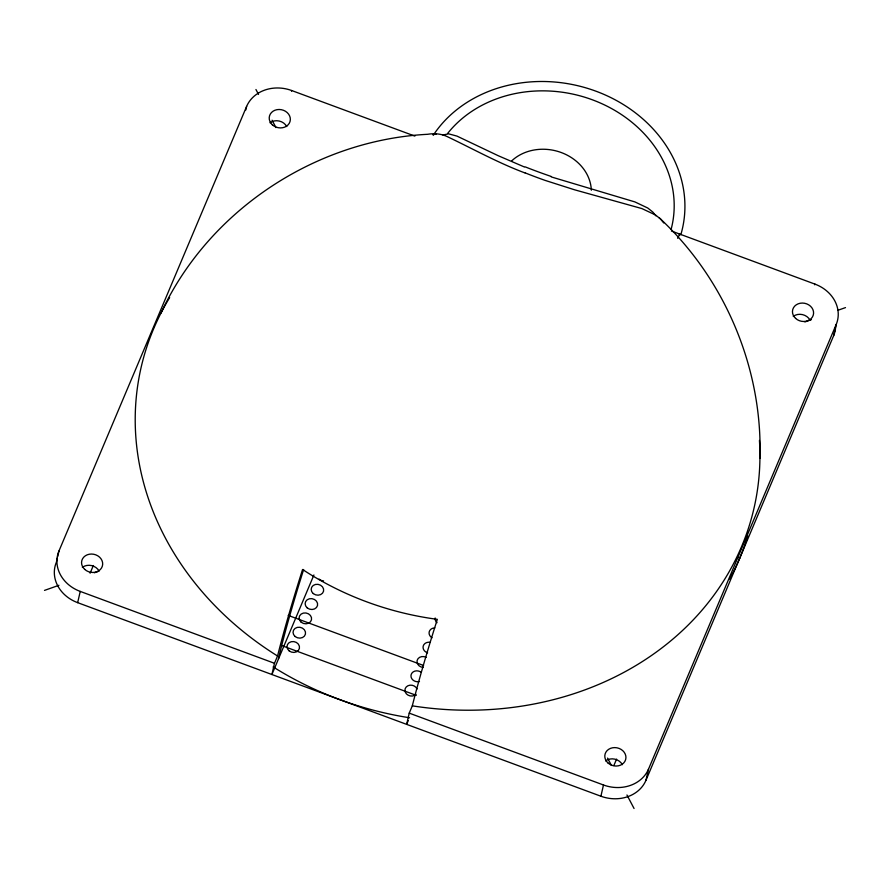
<?xml version="1.0" encoding="UTF-8"?>
<svg xmlns="http://www.w3.org/2000/svg" width="890" height="890" viewBox="0 0 890 890"><rect width="100%" height="100%" fill="white"/><g stroke="black" fill="none" stroke-linecap="round" stroke-linejoin="round"><path stroke-width="1.33" d="M57.361 558.008L56.393 562.224A35.455 30.46 12.9 0 0 77.664 602.663L600.906 796.227A35.455 30.46 12.9 0 0 645.951 780.33L833.607 335.775L836.177 324.539A35.455 30.46 12.9 0 0 814.917 284.099L671.416 231.011M57.683 556.606L58.963 550.988L246.619 106.433A35.455 30.46 12.9 0 1 291.675 90.524L414.874 136.103M77.664 602.663L80.234 591.416A35.455 30.46 12.9 0 1 58.963 550.988M245.818 109.948L246.141 108.536M246.296 107.835L246.619 106.433M291.508 91.236L291.675 90.524M408.276 720.544L406.663 724.371L409.233 713.135L412.315 705.848A306.883 23.496 -69.7 0 1 434.02 629.853L437.324 619.34A281.518 241.813 12.9 0 1 302.567 569.489L299.262 580.002A306.883 23.496 -69.7 0 0 277.558 655.997L274.476 663.284L271.906 674.52L313.914 574.985M679.471 234.749L679.626 234.048A135.102 116.045 12.9 0 1 677.702 238.331M600.906 796.227L603.476 784.991A35.455 30.46 12.9 0 0 648.532 769.082L836.177 324.539M645.951 780.33L648.532 769.082M814.751 284.8L814.917 284.099M303.624 569.5L298.628 585.609A295.769 22.651 -69.7 0 0 278.425 659.056M90.09 573.205L93.339 565.517M613.877 765.5L616.581 759.092M160.901 313.224C208.405 210.685 314.96 140.164 427.578 134.301C434.409 133.155 441.451 133.722 447.681 136.826C473.335 149.064 498.255 162.937 524.933 172.927M442.92 135.002L448.527 133.823L456.948 136.092L498.255 155.728L524.499 167.02M432.829 134.779L436.356 133.889M44.5 590.393L58.918 585.297M94.318 572.804L98.245 571.413M804.86 321.957L811.413 319.644M837.635 310.376L845.5 307.606M551.244 176.91L634.915 201.919L647.787 208.037L652.837 212.065L655.908 215.847M738.522 557.585L739.779 558.052M288.215 615.413L423.596 665.498M280.884 645.272L416.253 695.346M80.234 591.416L274.476 663.284M409.233 713.135L603.476 784.991M663.74 222.956L660.58 219.029L655.496 214.957L641.868 208.571L574.439 189.759L545.203 180.425A86.653 13.906 19.6 0 1 525.122 172.871M659.056 217.616C724.938 278.704 762.864 368.471 759.927 458.339M255.942 89.501L258.523 94.418M272.095 120.228L275.978 127.604M607.558 758.102L611.441 765.478M626.949 794.981L634.058 808.498M835.654 324.55A35.455 30.46 12.9 0 1 833.607 335.775M82.358 567.342A10.636 9.134 12.9 0 1 99.113 571.113M270.004 122.787A10.636 9.134 12.9 0 1 286.758 126.569M793.257 316.362A10.636 9.134 12.9 0 1 810.011 320.133M605.601 760.906A10.636 9.134 12.9 0 1 622.355 764.688M437.012 622.7A6.308 5.418 12.9 0 1 435.166 617.983M432.017 637.785A6.308 5.418 12.9 0 1 429.247 631.722A6.308 5.418 12.9 0 1 434.81 627.895M427.612 652.826A6.308 5.418 12.9 0 1 423.162 646.229A6.308 5.418 12.9 0 1 430.115 642.313M423.34 667.433A6.308 5.418 12.9 0 1 417.165 660.347A6.308 5.418 12.9 0 1 426.188 657.332M419.479 681.506A6.308 5.418 12.9 0 1 411.836 678.77A6.308 5.418 12.9 0 1 413.171 671.906A6.308 5.418 12.9 0 1 421.259 672.362M415.964 694.4A6.308 5.418 12.9 0 1 406.396 693.855A6.308 5.418 12.9 0 1 407.976 685.734A6.308 5.418 12.9 0 1 417.021 688.971M323.548 580.881A6.308 5.418 12.9 0 1 319.098 579.078M511.795 160.79A45.746 39.294 12.9 0 1 561.256 152.535A45.746 39.294 12.9 0 1 591.338 190.215M747.823 535.958A315.227 270.771 12.9 0 1 729.655 579.078M409.578 717.763A315.227 270.771 12.9 0 1 273.152 666.922M433.419 135.002A135.102 116.045 12.9 0 1 600.294 92.872A135.102 116.045 12.9 0 1 680.783 234.871M447.592 133.489A124.288 106.767 12.9 0 1 599.237 102.539A124.288 106.767 12.9 0 1 671.071 229.52M551.088 176.42A77.92 10.569 19.6 0 1 525.278 166.908M759.437 440.416A314.426 270.082 12.9 0 1 412.315 705.848M277.558 655.997A314.426 270.082 12.9 0 1 169.645 297.605M295.146 636.517A6.308 5.418 12.9 0 0 305.437 634.114A6.308 5.418 12.9 0 0 297.327 627.383A6.308 5.418 12.9 0 0 295.146 636.517M301.187 622.199A6.308 5.418 12.9 0 0 311.478 619.807A6.308 5.418 12.9 0 0 303.368 613.077A6.308 5.418 12.9 0 0 301.187 622.199M307.228 607.892A6.308 5.418 12.9 0 0 317.519 605.5A6.308 5.418 12.9 0 0 309.409 598.77A6.308 5.418 12.9 0 0 307.228 607.892M313.269 593.574A6.308 5.418 12.9 0 0 323.559 591.183A6.308 5.418 12.9 0 0 315.449 584.452A6.308 5.418 12.9 0 0 313.269 593.574M289.105 650.824A6.308 5.418 12.9 0 0 299.396 648.432A6.308 5.418 12.9 0 0 291.286 641.701A6.308 5.418 12.9 0 0 289.105 650.824M607.948 762.941A10.636 9.134 12.9 0 0 625.603 759.726A10.636 9.134 12.9 0 0 612.554 747.789A10.636 9.134 12.9 0 0 607.948 762.941M795.604 318.397A10.636 9.134 12.9 0 0 813.249 315.182A10.636 9.134 12.9 0 0 800.21 303.245A10.636 9.134 12.9 0 0 795.604 318.397M272.362 124.823A10.636 9.134 12.9 0 0 290.007 121.607A10.636 9.134 12.9 0 0 276.968 109.67A10.636 9.134 12.9 0 0 272.362 124.823M84.706 569.378A10.636 9.134 12.9 0 0 102.35 566.151A10.636 9.134 12.9 0 0 89.312 554.225A10.636 9.134 12.9 0 0 84.706 569.378"/></g></svg>
